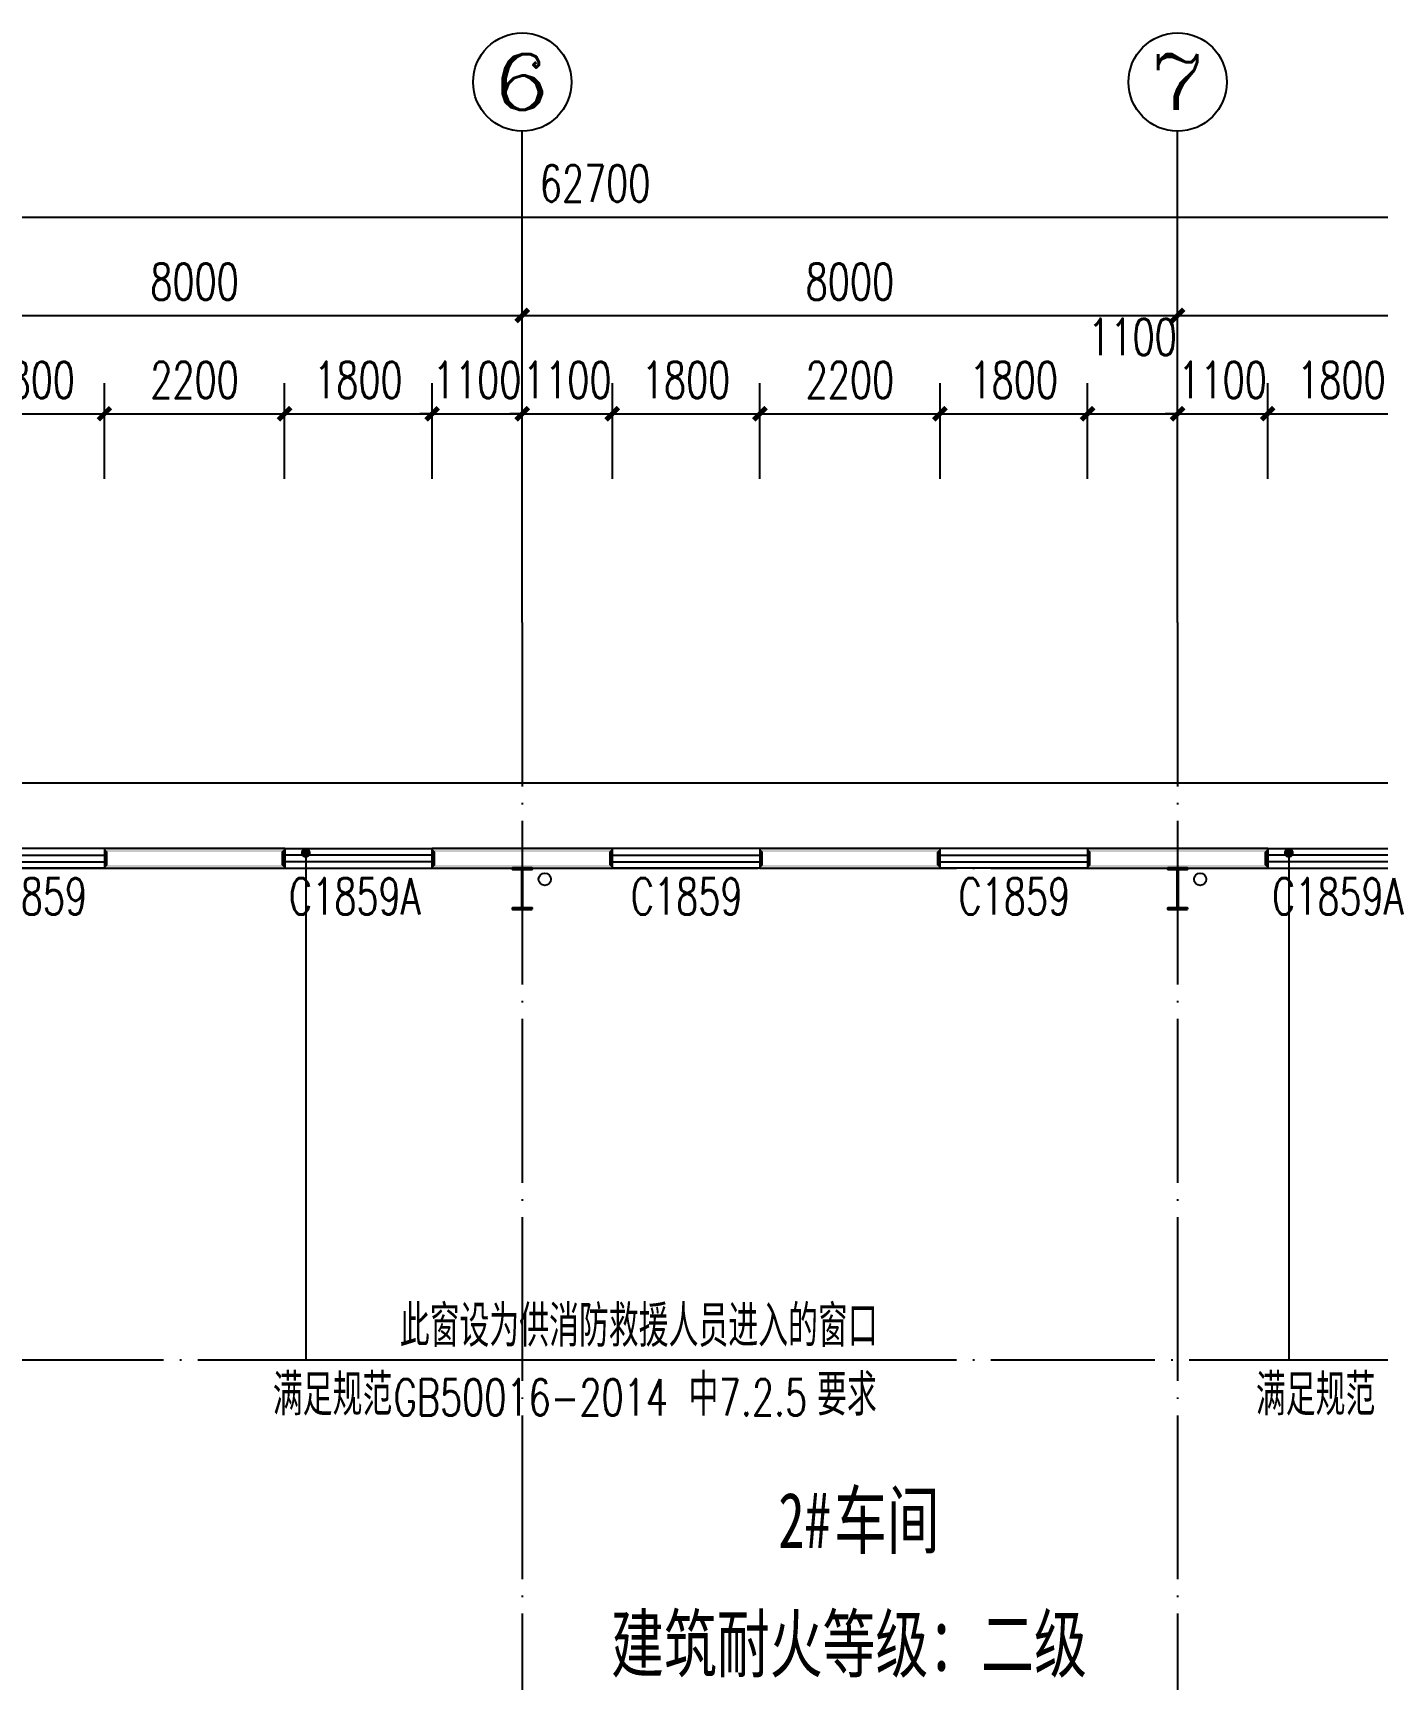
# Model space of a CAD drawing. Header units: millimetres. Extents: x 4279522 to 4437387, y 18981343 to 19528009.
# Drawn here: x 4373069 to 4389477, y 19364905 to 19385005 of the extents above; entities that cross this region are included whole.
import ezdxf
from ezdxf.enums import TextEntityAlignment as Align

# ---------------------------------------------------------------- set-up
doc = ezdxf.new("R2010")
doc.units = ezdxf.units.MM
doc.header["$LTSCALE"] = 1000
doc.header["$MEASUREMENT"] = 0
doc.linetypes.add('DOTE', pattern=[2.42, 2, -0.2, 0.02, -0.2])
doc.layers.get('Defpoints').update_dxf_attribs({"color": 1})
for name, color, linetype in [('AXIS_TEXT', 7, 'Continuous'), ('AXIS_外部', 171, 'Continuous'), ('DIM_LEAD', 145, 'Continuous'), ('DOTE', 250, 'DOTE'), ('GROUND', 150, 'Continuous'), ('PUB_DIM', 161, 'Continuous'), ('PUB_TEXT', 7, 'Continuous'), ('PUB_WALL', 9, 'Continuous'), ('VPIPE-雨水', 4, 'Continuous'), ('WALL', 9, 'Continuous'), ('WINDOW', 140, 'Continuous'), ('WINDOW_TEXT', 7, 'Continuous')]:
    doc.layers.add(name, color=color, linetype=linetype)
doc.layers.add('Pkpm_柱子', color=3, linetype='Continuous', lineweight=35)
doc.styles.add('_TCH_AXIS', font='COMPLEX', dxfattribs={"bigfont": 'GBCBIG'})
doc.styles.add('_TCH_DIM', font='SIMPLEX', dxfattribs={"bigfont": 'GBCBIG'})
doc.styles.add('_TCH_DIM_T3', font='SIMPLEX', dxfattribs={"width": 0.705882, "bigfont": 'GBCBIG'})
doc.styles.add('_TCH_WINDOW', font='SIMPLEX', dxfattribs={"height": 3.5, "bigfont": 'GBCBIG'})
doc.styles.add('COMPLEX', font='COMPLEX')
doc.styles.add('HT', font='simhei.ttf', dxfattribs={"width": 0.7})
doc.dimstyles.new('_TCH_ARCH&&150', dxfattribs={"dimtxt": 446.25, "dimasz": 150, "dimexe": 375, "dimexo": 450, "dimgap": 189.375, "dimtad": 1, "dimdec": 0, "dimzin": 0, "dimdsep": 46, "dimtxsty": '_TCH_DIM_T3', "dimblk": 'ARCHTICK', "dimcen": 0.09, "dimclrt": 7, "dimazin": 2, "dimtfac": 1, "dimtdec": 0, "dimtix": 1, "dimtmove": 2, "dimatfit": 3, "dimfxl": 0, "dimtolj": 1, "dimtzin": 0, "dimarcsym": 0})

# ---------------------------------------------------------------- blocks, each defined once
blk = doc.blocks.new('_ArchTick')
at = {"color": 0, "linetype": 'ByBlock', "const_width": 0.4}
blk.add_lwpolyline([(-0.5, -0.5), (0.5, 0.5)], dxfattribs=at)
blk = doc.blocks.new('*D338')
at = {"layer": 'Defpoints', "color": 0}
for p in [(4389942, 19380355), (4388142, 19379109), (4389942, 19379109)]:
    blk.add_point(p, dxfattribs=at)
at = {"layer": 'PUB_DIM', "color": 0, "lineweight": -2}
for p, q in [((4388142, 19379559), (4388142, 19380730)), ((4389942, 19379559), (4389942, 19380730)), ((4388142, 19380355), (4389942, 19380355))]:
    blk.add_line(p, q, dxfattribs=at)
at = {"layer": 'PUB_DIM', "color": 0, "lineweight": -2, "xscale": 150, "yscale": 150, "zscale": 150, "rotation": 180}
blk.add_blockref('_ArchTick', (4388142, 19380355), dxfattribs=at)
at = {"layer": 'PUB_DIM', "color": 0, "lineweight": -2, "xscale": 150, "yscale": 150, "zscale": 150}
blk.add_blockref('_ArchTick', (4389942, 19380355), dxfattribs=at)
at = {"layer": 'PUB_DIM', "color": 7, "insert": (4389042, 19380767), "char_height": 446.2, "attachment_point": 5, "style": '_TCH_DIM_T3'}
blk.add_mtext('\\A1;1800', dxfattribs=at)
blk = doc.blocks.new('*D339')
at = {"layer": 'Defpoints', "color": 0}
for p in [(4388142, 19380355), (4387042, 19379109), (4388142, 19379109)]:
    blk.add_point(p, dxfattribs=at)
at = {"layer": 'PUB_DIM', "color": 0, "lineweight": -2}
for p, q in [((4387042, 19379559), (4387042, 19380730)), ((4388142, 19379559), (4388142, 19380730)), ((4387042, 19380355), (4386892, 19380355)), ((4387042, 19380355), (4388142, 19380355)), ((4388142, 19380355), (4388292, 19380355))]:
    blk.add_line(p, q, dxfattribs=at)
at = {"layer": 'PUB_DIM', "color": 0, "lineweight": -2, "xscale": 150, "yscale": 150, "zscale": 150}
blk.add_blockref('_ArchTick', (4387042, 19380355), dxfattribs=at)
at = {"layer": 'PUB_DIM', "color": 0, "lineweight": -2, "xscale": 150, "yscale": 150, "zscale": 150, "rotation": 180}
blk.add_blockref('_ArchTick', (4388142, 19380355), dxfattribs=at)
at = {"layer": 'PUB_DIM', "color": 7, "insert": (4387592, 19380767), "char_height": 446.2, "attachment_point": 5, "style": '_TCH_DIM_T3'}
blk.add_mtext('\\A1;1100', dxfattribs=at)
blk = doc.blocks.new('*D340')
at = {"layer": 'Defpoints', "color": 0}
for p in [(4387042, 19380355), (4385942, 19379109), (4387042, 19379109)]:
    blk.add_point(p, dxfattribs=at)
at = {"layer": 'PUB_DIM', "color": 0, "lineweight": -2}
for p, q in [((4385942, 19379559), (4385942, 19380730)), ((4387042, 19379559), (4387042, 19380730)), ((4385942, 19380355), (4387042, 19380355))]:
    blk.add_line(p, q, dxfattribs=at)
at = {"layer": 'PUB_DIM', "color": 0, "lineweight": -2, "xscale": 150, "yscale": 150, "zscale": 150, "rotation": 180}
blk.add_blockref('_ArchTick', (4385942, 19380355), dxfattribs=at)
at = {"layer": 'PUB_DIM', "color": 0, "lineweight": -2, "xscale": 150, "yscale": 150, "zscale": 150}
blk.add_blockref('_ArchTick', (4387042, 19380355), dxfattribs=at)
at = {"layer": 'PUB_DIM', "color": 7, "insert": (4386492, 19381292), "char_height": 446.2, "attachment_point": 5, "style": '_TCH_DIM_T3'}
blk.add_mtext('\\A1;1100', dxfattribs=at)
blk = doc.blocks.new('*D341')
at = {"layer": 'Defpoints', "color": 0}
for p in [(4385942, 19380355), (4384142, 19379109), (4385942, 19379109)]:
    blk.add_point(p, dxfattribs=at)
at = {"layer": 'PUB_DIM', "color": 0, "lineweight": -2}
for p, q in [((4384142, 19379559), (4384142, 19380730)), ((4385942, 19379559), (4385942, 19380730)), ((4384142, 19380355), (4385942, 19380355))]:
    blk.add_line(p, q, dxfattribs=at)
at = {"layer": 'PUB_DIM', "color": 0, "lineweight": -2, "xscale": 150, "yscale": 150, "zscale": 150, "rotation": 180}
blk.add_blockref('_ArchTick', (4384142, 19380355), dxfattribs=at)
at = {"layer": 'PUB_DIM', "color": 0, "lineweight": -2, "xscale": 150, "yscale": 150, "zscale": 150}
blk.add_blockref('_ArchTick', (4385942, 19380355), dxfattribs=at)
at = {"layer": 'PUB_DIM', "color": 7, "insert": (4385042, 19380767), "char_height": 446.2, "attachment_point": 5, "style": '_TCH_DIM_T3'}
blk.add_mtext('\\A1;1800', dxfattribs=at)
blk = doc.blocks.new('*D342')
at = {"layer": 'Defpoints', "color": 0}
for p in [(4384142, 19380355), (4381942, 19379109), (4384142, 19379109)]:
    blk.add_point(p, dxfattribs=at)
at = {"layer": 'PUB_DIM', "color": 0, "lineweight": -2}
for p, q in [((4381942, 19379559), (4381942, 19380730)), ((4384142, 19379559), (4384142, 19380730)), ((4381942, 19380355), (4384142, 19380355))]:
    blk.add_line(p, q, dxfattribs=at)
at = {"layer": 'PUB_DIM', "color": 0, "lineweight": -2, "xscale": 150, "yscale": 150, "zscale": 150, "rotation": 180}
blk.add_blockref('_ArchTick', (4381942, 19380355), dxfattribs=at)
at = {"layer": 'PUB_DIM', "color": 0, "lineweight": -2, "xscale": 150, "yscale": 150, "zscale": 150}
blk.add_blockref('_ArchTick', (4384142, 19380355), dxfattribs=at)
at = {"layer": 'PUB_DIM', "color": 7, "insert": (4383042, 19380767), "char_height": 446.2, "attachment_point": 5, "style": '_TCH_DIM_T3'}
blk.add_mtext('\\A1;2200', dxfattribs=at)
blk = doc.blocks.new('*D343')
at = {"layer": 'Defpoints', "color": 0}
for p in [(4381942, 19380355), (4380142, 19379109), (4381942, 19379109)]:
    blk.add_point(p, dxfattribs=at)
at = {"layer": 'PUB_DIM', "color": 0, "lineweight": -2}
for p, q in [((4380142, 19379559), (4380142, 19380730)), ((4381942, 19379559), (4381942, 19380730)), ((4380142, 19380355), (4381942, 19380355))]:
    blk.add_line(p, q, dxfattribs=at)
at = {"layer": 'PUB_DIM', "color": 0, "lineweight": -2, "xscale": 150, "yscale": 150, "zscale": 150, "rotation": 180}
blk.add_blockref('_ArchTick', (4380142, 19380355), dxfattribs=at)
at = {"layer": 'PUB_DIM', "color": 0, "lineweight": -2, "xscale": 150, "yscale": 150, "zscale": 150}
blk.add_blockref('_ArchTick', (4381942, 19380355), dxfattribs=at)
at = {"layer": 'PUB_DIM', "color": 7, "insert": (4381042, 19380767), "char_height": 446.2, "attachment_point": 5, "style": '_TCH_DIM_T3'}
blk.add_mtext('\\A1;1800', dxfattribs=at)
blk = doc.blocks.new('*D344')
at = {"layer": 'Defpoints', "color": 0}
for p in [(4380142, 19380355), (4379042, 19379109), (4380142, 19379109)]:
    blk.add_point(p, dxfattribs=at)
at = {"layer": 'PUB_DIM', "color": 0, "lineweight": -2}
for p, q in [((4379042, 19379559), (4379042, 19380730)), ((4380142, 19379559), (4380142, 19380730)), ((4379042, 19380355), (4378892, 19380355)), ((4379042, 19380355), (4380142, 19380355)), ((4380142, 19380355), (4380292, 19380355))]:
    blk.add_line(p, q, dxfattribs=at)
at = {"layer": 'PUB_DIM', "color": 0, "lineweight": -2, "xscale": 150, "yscale": 150, "zscale": 150}
blk.add_blockref('_ArchTick', (4379042, 19380355), dxfattribs=at)
at = {"layer": 'PUB_DIM', "color": 0, "lineweight": -2, "xscale": 150, "yscale": 150, "zscale": 150, "rotation": 180}
blk.add_blockref('_ArchTick', (4380142, 19380355), dxfattribs=at)
at = {"layer": 'PUB_DIM', "color": 7, "insert": (4379592, 19380767), "char_height": 446.2, "attachment_point": 5, "style": '_TCH_DIM_T3'}
blk.add_mtext('\\A1;1100', dxfattribs=at)
blk = doc.blocks.new('*D345')
at = {"layer": 'Defpoints', "color": 0}
for p in [(4379042, 19380355), (4377942, 19379109), (4379042, 19379109)]:
    blk.add_point(p, dxfattribs=at)
at = {"layer": 'PUB_DIM', "color": 0, "lineweight": -2}
for p, q in [((4377942, 19379559), (4377942, 19380730)), ((4379042, 19379559), (4379042, 19380730)), ((4377942, 19380355), (4377792, 19380355)), ((4377942, 19380355), (4379042, 19380355)), ((4379042, 19380355), (4379192, 19380355))]:
    blk.add_line(p, q, dxfattribs=at)
at = {"layer": 'PUB_DIM', "color": 0, "lineweight": -2, "xscale": 150, "yscale": 150, "zscale": 150}
blk.add_blockref('_ArchTick', (4377942, 19380355), dxfattribs=at)
at = {"layer": 'PUB_DIM', "color": 0, "lineweight": -2, "xscale": 150, "yscale": 150, "zscale": 150, "rotation": 180}
blk.add_blockref('_ArchTick', (4379042, 19380355), dxfattribs=at)
at = {"layer": 'PUB_DIM', "color": 7, "insert": (4378492, 19380767), "char_height": 446.2, "attachment_point": 5, "style": '_TCH_DIM_T3'}
blk.add_mtext('\\A1;1100', dxfattribs=at)
blk = doc.blocks.new('*D346')
at = {"layer": 'Defpoints', "color": 0}
for p in [(4377942, 19380355), (4376142, 19379109), (4377942, 19379109)]:
    blk.add_point(p, dxfattribs=at)
at = {"layer": 'PUB_DIM', "color": 0, "lineweight": -2}
for p, q in [((4376142, 19379559), (4376142, 19380730)), ((4377942, 19379559), (4377942, 19380730)), ((4376142, 19380355), (4377942, 19380355))]:
    blk.add_line(p, q, dxfattribs=at)
at = {"layer": 'PUB_DIM', "color": 0, "lineweight": -2, "xscale": 150, "yscale": 150, "zscale": 150, "rotation": 180}
blk.add_blockref('_ArchTick', (4376142, 19380355), dxfattribs=at)
at = {"layer": 'PUB_DIM', "color": 0, "lineweight": -2, "xscale": 150, "yscale": 150, "zscale": 150}
blk.add_blockref('_ArchTick', (4377942, 19380355), dxfattribs=at)
at = {"layer": 'PUB_DIM', "color": 7, "insert": (4377042, 19380767), "char_height": 446.2, "attachment_point": 5, "style": '_TCH_DIM_T3'}
blk.add_mtext('\\A1;1800', dxfattribs=at)
blk = doc.blocks.new('*D347')
at = {"layer": 'Defpoints', "color": 0}
for p in [(4376142, 19380355), (4373942, 19379109), (4376142, 19379109)]:
    blk.add_point(p, dxfattribs=at)
at = {"layer": 'PUB_DIM', "color": 0, "lineweight": -2}
for p, q in [((4373942, 19379559), (4373942, 19380730)), ((4376142, 19379559), (4376142, 19380730)), ((4373942, 19380355), (4376142, 19380355))]:
    blk.add_line(p, q, dxfattribs=at)
at = {"layer": 'PUB_DIM', "color": 0, "lineweight": -2, "xscale": 150, "yscale": 150, "zscale": 150, "rotation": 180}
blk.add_blockref('_ArchTick', (4373942, 19380355), dxfattribs=at)
at = {"layer": 'PUB_DIM', "color": 0, "lineweight": -2, "xscale": 150, "yscale": 150, "zscale": 150}
blk.add_blockref('_ArchTick', (4376142, 19380355), dxfattribs=at)
at = {"layer": 'PUB_DIM', "color": 7, "insert": (4375042, 19380767), "char_height": 446.2, "attachment_point": 5, "style": '_TCH_DIM_T3'}
blk.add_mtext('\\A1;2200', dxfattribs=at)
blk = doc.blocks.new('*D348')
at = {"layer": 'Defpoints', "color": 0}
for p in [(4373942, 19380355), (4372142, 19379109), (4373942, 19379109)]:
    blk.add_point(p, dxfattribs=at)
at = {"layer": 'PUB_DIM', "color": 0, "lineweight": -2}
for p, q in [((4372142, 19379559), (4372142, 19380730)), ((4373942, 19379559), (4373942, 19380730)), ((4372142, 19380355), (4373942, 19380355))]:
    blk.add_line(p, q, dxfattribs=at)
at = {"layer": 'PUB_DIM', "color": 0, "lineweight": -2, "xscale": 150, "yscale": 150, "zscale": 150, "rotation": 180}
blk.add_blockref('_ArchTick', (4372142, 19380355), dxfattribs=at)
at = {"layer": 'PUB_DIM', "color": 0, "lineweight": -2, "xscale": 150, "yscale": 150, "zscale": 150}
blk.add_blockref('_ArchTick', (4373942, 19380355), dxfattribs=at)
at = {"layer": 'PUB_DIM', "color": 7, "insert": (4373042, 19380767), "char_height": 446.2, "attachment_point": 5, "style": '_TCH_DIM_T3'}
blk.add_mtext('\\A1;1800', dxfattribs=at)
blk = doc.blocks.new('*D370')
at = {"layer": 'AXIS_外部', "color": 0, "lineweight": -2}
for p, q in [((4371042, 19378255), (4371042, 19381930)), ((4379042, 19378255), (4379042, 19381930)), ((4371042, 19381555), (4379042, 19381555))]:
    blk.add_line(p, q, dxfattribs=at)
at = {"layer": 'Defpoints', "color": 0}
for p in [(4379042, 19381555), (4371042, 19377805), (4379042, 19377805)]:
    blk.add_point(p, dxfattribs=at)
at = {"layer": 'AXIS_外部', "color": 0, "lineweight": -2, "xscale": 150, "yscale": 150, "zscale": 150, "rotation": 180}
blk.add_blockref('_ArchTick', (4371042, 19381555), dxfattribs=at)
at = {"layer": 'AXIS_外部', "color": 0, "lineweight": -2, "xscale": 150, "yscale": 150, "zscale": 150}
blk.add_blockref('_ArchTick', (4379042, 19381555), dxfattribs=at)
at = {"layer": 'AXIS_外部', "color": 7, "insert": (4375042, 19381967), "char_height": 446.2, "attachment_point": 5, "style": '_TCH_DIM_T3'}
blk.add_mtext('\\A1;8000', dxfattribs=at)
blk = doc.blocks.new('*D371')
at = {"layer": 'AXIS_外部', "color": 0, "lineweight": -2}
for p, q in [((4379042, 19378255), (4379042, 19381930)), ((4387042, 19378255), (4387042, 19381930)), ((4379042, 19381555), (4387042, 19381555))]:
    blk.add_line(p, q, dxfattribs=at)
at = {"layer": 'Defpoints', "color": 0}
for p in [(4387042, 19381555), (4379042, 19377805), (4387042, 19377805)]:
    blk.add_point(p, dxfattribs=at)
at = {"layer": 'AXIS_外部', "color": 0, "lineweight": -2, "xscale": 150, "yscale": 150, "zscale": 150, "rotation": 180}
blk.add_blockref('_ArchTick', (4379042, 19381555), dxfattribs=at)
at = {"layer": 'AXIS_外部', "color": 0, "lineweight": -2, "xscale": 150, "yscale": 150, "zscale": 150}
blk.add_blockref('_ArchTick', (4387042, 19381555), dxfattribs=at)
at = {"layer": 'AXIS_外部', "color": 7, "insert": (4383042, 19381967), "char_height": 446.2, "attachment_point": 5, "style": '_TCH_DIM_T3'}
blk.add_mtext('\\A1;8000', dxfattribs=at)
blk = doc.blocks.new('*D372')
at = {"layer": 'AXIS_外部', "color": 0, "lineweight": -2}
for p, q in [((4387042, 19378255), (4387042, 19381930)), ((4395042, 19378255), (4395042, 19381930)), ((4387042, 19381555), (4395042, 19381555))]:
    blk.add_line(p, q, dxfattribs=at)
at = {"layer": 'Defpoints', "color": 0}
for p in [(4395042, 19381555), (4387042, 19377805), (4395042, 19377805)]:
    blk.add_point(p, dxfattribs=at)
at = {"layer": 'AXIS_外部', "color": 0, "lineweight": -2, "xscale": 150, "yscale": 150, "zscale": 150, "rotation": 180}
blk.add_blockref('_ArchTick', (4387042, 19381555), dxfattribs=at)
at = {"layer": 'AXIS_外部', "color": 0, "lineweight": -2, "xscale": 150, "yscale": 150, "zscale": 150}
blk.add_blockref('_ArchTick', (4395042, 19381555), dxfattribs=at)
at = {"layer": 'AXIS_外部', "color": 7, "insert": (4391042, 19381967), "char_height": 446.2, "attachment_point": 5, "style": '_TCH_DIM_T3'}
blk.add_mtext('\\A1;8000', dxfattribs=at)
blk = doc.blocks.new('*D376')
at = {"layer": 'AXIS_外部', "color": 0, "lineweight": -2}
for p, q in [((4348582, 19378255), (4348582, 19383130)), ((4411282, 19378255), (4411282, 19383130)), ((4348582, 19382755), (4411282, 19382755))]:
    blk.add_line(p, q, dxfattribs=at)
at = {"layer": 'Defpoints', "color": 0}
for p in [(4411282, 19382755), (4348582, 19377805), (4411282, 19377805)]:
    blk.add_point(p, dxfattribs=at)
at = {"layer": 'AXIS_外部', "color": 0, "lineweight": -2, "xscale": 150, "yscale": 150, "zscale": 150, "rotation": 180}
blk.add_blockref('_ArchTick', (4348582, 19382755), dxfattribs=at)
at = {"layer": 'AXIS_外部', "color": 0, "lineweight": -2, "xscale": 150, "yscale": 150, "zscale": 150}
blk.add_blockref('_ArchTick', (4411282, 19382755), dxfattribs=at)
at = {"layer": 'AXIS_外部', "color": 7, "insert": (4379932, 19383167), "char_height": 446.2, "attachment_point": 5, "style": '_TCH_DIM_T3'}
blk.add_mtext('\\A1;62700', dxfattribs=at)
blk = doc.blocks.new('$WINLIB2D$00000001')
for p, q in [((-0.5, 0.5), (0.5, 0.5)), ((-0.5, 0.5), (-0.5, -0.5)), ((0.5, -0.5), (0.5, 0.5)), ((0.5, 0.167), (-0.5, 0.167)), ((0.5, -0.167), (-0.5, -0.167)), ((-0.5, -0.5), (0.5, -0.5))]:
    blk.add_line(p, q)
blk = doc.blocks.new('_AXISO')
blk.add_circle((0, 0), 0.5)
at = {"layer": 'AXIS_TEXT', "style": 'COMPLEX', "width": 1.041667}
blk.add_attdef('A', text='', height=0.56, dxfattribs=at).set_placement((-0.25, -0.28), (0.25, -0.28), align=Align.FIT)

msp = doc.modelspace()

# ---------------------------------------------------------------- hatches: boundary and pattern name
at = {"layer": 'Pkpm_柱子'}
for points in [[(4379162.2, 19374304.9), (4379162.2, 19374316.9), (4379047.2, 19374316.9), (4379047.2, 19374792.9), (4379162.2, 19374792.9), (4379162.2, 19374804.9), (4378922.2, 19374804.9), (4378922.2, 19374792.9), (4379037.2, 19374792.9), (4379037.2, 19374316.9), (4378922.2, 19374316.9), (4378922.2, 19374304.9)], [(4387162.2, 19374304.9), (4387162.2, 19374316.9), (4387047.2, 19374316.9), (4387047.2, 19374792.9), (4387162.2, 19374792.9), (4387162.2, 19374804.9), (4386922.2, 19374804.9), (4386922.2, 19374792.9), (4387037.2, 19374792.9), (4387037.2, 19374316.9), (4386922.2, 19374316.9), (4386922.2, 19374304.9)]]:
    msp.add_hatch(color=256, dxfattribs=at).paths.add_polyline_path(points)
at = {"layer": 'PUB_WALL'}
for points in [[(4376142.2, 19375044.9), (4373942.2, 19375044.9), (4373982.2, 19375004.9), (4376102.2, 19375004.9)], [(4373942.2, 19375044.9), (4373942.2, 19374804.9), (4373982.2, 19374844.9), (4373982.2, 19375004.9)], [(4376142.2, 19374804.9), (4376142.2, 19375044.9), (4376102.2, 19375004.9), (4376102.2, 19374844.9)], [(4380142.2, 19375044.9), (4377942.2, 19375044.9), (4377982.2, 19375004.9), (4380102.2, 19375004.9)], [(4377942.2, 19375044.9), (4377942.2, 19374804.9), (4377982.2, 19374844.9), (4377982.2, 19375004.9)], [(4380142.2, 19374804.9), (4380142.2, 19375044.9), (4380102.2, 19375004.9), (4380102.2, 19374844.9)], [(4384142.2, 19375044.9), (4381942.2, 19375044.9), (4381982.2, 19375004.9), (4384102.2, 19375004.9)], [(4381942.2, 19375044.9), (4381942.2, 19374804.9), (4381982.2, 19374844.9), (4381982.2, 19375004.9)], [(4384142.2, 19374804.9), (4384142.2, 19375044.9), (4384102.2, 19375004.9), (4384102.2, 19374844.9)], [(4388142.2, 19375044.9), (4385942.2, 19375044.9), (4385982.2, 19375004.9), (4388102.2, 19375004.9)], [(4385942.2, 19375044.9), (4385942.2, 19374804.9), (4385982.2, 19374844.9), (4385982.2, 19375004.9)], [(4388142.2, 19374804.9), (4388142.2, 19375044.9), (4388102.2, 19375004.9), (4388102.2, 19374844.9)], [(4373942.2, 19374804.9), (4376142.2, 19374804.9), (4376102.2, 19374844.9), (4373982.2, 19374844.9)], [(4377942.2, 19374804.9), (4380142.2, 19374804.9), (4380102.2, 19374844.9), (4377982.2, 19374844.9)], [(4381942.2, 19374804.9), (4384142.2, 19374804.9), (4384102.2, 19374844.9), (4381982.2, 19374844.9)], [(4385942.2, 19374804.9), (4388142.2, 19374804.9), (4388102.2, 19374844.9), (4385982.2, 19374844.9)]]:
    msp.add_hatch(color=256, dxfattribs=at).paths.add_polyline_path(points)

# ---------------------------------------------------------------- linework, layer by layer
at = {"layer": 'AXIS_外部'}
for p, q in [((4379042.2, 19377804.9), (4379042.2, 19383804.9)), ((4387042.2, 19377804.9), (4387042.2, 19383804.9))]:
    msp.add_line(p, q, dxfattribs=at)
at = {"layer": 'DIM_LEAD'}
for p, q in [((4376399.7, 19374993.2), (4376399.7, 19368804.9)), ((4388399.7, 19374993.2), (4388399.7, 19368804.9)), ((4376399.7, 19368804.9), (4383322.1, 19368804.9)), ((4388399.7, 19368804.9), (4395322.1, 19368804.9))]:
    msp.add_line(p, q, dxfattribs=at)
at = {"layer": 'DIM_LEAD', "const_width": 60}
for points in [[(4376399.7, 19375023.2, 1), (4376399.7, 19374963.2, 1)], [(4388399.7, 19375023.2, 1), (4388399.7, 19374963.2, 1)]]:
    msp.add_lwpolyline(points, format="xyb", close=True, dxfattribs=at)
at = {"layer": 'DOTE'}
for p, q in [((4379042.2, 19377804.9), (4379042.2, 19353804.9)), ((4387042.2, 19377804.9), (4387042.2, 19353804.9)), ((4346042.2, 19374804.9), (4414042.2, 19374804.9)), ((4346042.2, 19368804.9), (4414042.2, 19368804.9))]:
    msp.add_line(p, q, dxfattribs=at)
at = {"layer": 'GROUND'}
msp.add_lwpolyline([(4395042.2, 19375844.9), (4371042.2, 19375844.9)], dxfattribs=at)
at = {"layer": 'Pkpm_柱子'}
for points in [[(4379162.2, 19374304.9), (4379162.2, 19374316.9), (4379047.2, 19374316.9), (4379047.2, 19374792.9), (4379162.2, 19374792.9), (4379162.2, 19374804.9), (4378922.2, 19374804.9), (4378922.2, 19374792.9), (4379037.2, 19374792.9), (4379037.2, 19374316.9), (4378922.2, 19374316.9), (4378922.2, 19374304.9)], [(4387162.2, 19374304.9), (4387162.2, 19374316.9), (4387047.2, 19374316.9), (4387047.2, 19374792.9), (4387162.2, 19374792.9), (4387162.2, 19374804.9), (4386922.2, 19374804.9), (4386922.2, 19374792.9), (4387037.2, 19374792.9), (4387037.2, 19374316.9), (4386922.2, 19374316.9), (4386922.2, 19374304.9)]]:
    msp.add_lwpolyline(points, close=True, dxfattribs=at)
at = {"layer": 'VPIPE-雨水', "linetype": 'Continuous'}
for centre in [(4379317.5, 19374670.6), (4387317.5, 19374670.6)]:
    msp.add_circle(centre, 75, dxfattribs=at)
at = {"layer": 'WALL'}
for p, q in [((4376142.2, 19375044.9), (4373942.2, 19375044.9)), ((4373942.2, 19375044.9), (4373942.2, 19374804.9)), ((4376142.2, 19374804.9), (4376142.2, 19375044.9)), ((4380142.2, 19375044.9), (4377942.2, 19375044.9)), ((4377942.2, 19375044.9), (4377942.2, 19374804.9)), ((4380142.2, 19374804.9), (4380142.2, 19375044.9)), ((4384142.2, 19375044.9), (4381942.2, 19375044.9)), ((4381942.2, 19375044.9), (4381942.2, 19374804.9)), ((4384142.2, 19374804.9), (4384142.2, 19375044.9)), ((4388142.2, 19375044.9), (4385942.2, 19375044.9)), ((4385942.2, 19375044.9), (4385942.2, 19374804.9)), ((4388142.2, 19374804.9), (4388142.2, 19375044.9)), ((4373942.2, 19374804.9), (4376142.2, 19374804.9)), ((4377942.2, 19374804.9), (4380142.2, 19374804.9)), ((4381942.2, 19374804.9), (4384142.2, 19374804.9)), ((4385942.2, 19374804.9), (4388142.2, 19374804.9))]:
    msp.add_line(p, q, dxfattribs=at)

# ---------------------------------------------------------------- block references
at = {"layer": 'AXIS_外部'}
ref = msp.add_blockref('_AXISO', (4379042.2, 19384404.9), dxfattribs=dict(at, xscale=1200, yscale=1200, zscale=1200))
ref.add_attrib('A', '6', dxfattribs={"layer": 'AXIS_TEXT', "height": 678.8, "style": '_TCH_AXIS', "width": 1.5}).set_placement((4378702.8, 19384065.5), (4379381.6, 19384065.5), align=Align.FIT)
ref = msp.add_blockref('_AXISO', (4387042.2, 19384404.9), dxfattribs=dict(at, xscale=1200, yscale=1200, zscale=1200))
ref.add_attrib('A', '7', dxfattribs={"layer": 'AXIS_TEXT', "height": 678.8, "style": '_TCH_AXIS', "width": 1.5}).set_placement((4386702.8, 19384065.5), (4387381.6, 19384065.5), align=Align.FIT)
at = {"layer": 'WINDOW'}
ref = msp.add_blockref('$WINLIB2D$00000001', (4373042.2, 19374924.9), dxfattribs=dict(at, xscale=-1800, yscale=240, zscale=-1800))
ref.add_attrib('A', 'C1859', (4372367.2, 19374239.3), dxfattribs={"layer": 'WINDOW_TEXT', "height": 446.25, "style": '_TCH_WINDOW', "width": 0.705882})
ref = msp.add_blockref('$WINLIB2D$00000001', (4377042.2, 19374924.9), dxfattribs=dict(at, xscale=1800, yscale=240, zscale=1800))
ref.add_attrib('A', 'C1859A', (4376194.7, 19374239.3), dxfattribs={"layer": 'WINDOW_TEXT', "height": 446.25, "style": '_TCH_WINDOW', "width": 0.705882})
ref = msp.add_blockref('$WINLIB2D$00000001', (4381042.2, 19374924.9), dxfattribs=dict(at, xscale=-1800, yscale=240, zscale=-1800))
ref.add_attrib('A', 'C1859', (4380367.2, 19374239.3), dxfattribs={"layer": 'WINDOW_TEXT', "height": 446.25, "style": '_TCH_WINDOW', "width": 0.705882})
ref = msp.add_blockref('$WINLIB2D$00000001', (4385042.2, 19374924.9), dxfattribs=dict(at, xscale=-1800, yscale=240, zscale=-1800))
ref.add_attrib('A', 'C1859', (4384367.2, 19374239.3), dxfattribs={"layer": 'WINDOW_TEXT', "height": 446.25, "style": '_TCH_WINDOW', "width": 0.705882})
ref = msp.add_blockref('$WINLIB2D$00000001', (4389042.2, 19374924.9), dxfattribs=dict(at, xscale=1800, yscale=240, zscale=1800))
ref.add_attrib('A', 'C1859A', (4388194.7, 19374239.3), dxfattribs={"layer": 'WINDOW_TEXT', "height": 446.25, "style": '_TCH_WINDOW', "width": 0.705882})

# ---------------------------------------------------------------- texts
at = {"layer": 'PUB_TEXT', "style": '_TCH_DIM'}
for s, height, p in [('此窗设为供消防救援人员进入的窗口', 506.383, (4377547.1, 19368962.4)), ('满足规范', 506.38, (4375997.6, 19368122.4)), ('中', 506.4, (4381072.1, 19368122.4)), ('要求', 506.38, (4382640.7, 19368122.4)), ('满足规范', 506.38, (4387997.6, 19368122.4))]:
    msp.add_text(s, height=height, dxfattribs=at).set_placement(p)
at = {"layer": 'PUB_TEXT'}
for s, height, style, width, p in [('GB50016-2014', 446.25, '_TCH_DIM', 0.705882, (4377472.1, 19368122.4)), ('7.2.5', 446.25, '_TCH_DIM', 0.705882, (4381440.7, 19368122.4)), ('2#', 675.95, 'HT', 0.7, (4382167.3, 19366507.4)), ('车间', 675.95, 'HT', 0.7, (4382847.8, 19366507.4)), ('建筑耐火等级：二级', 675.95, 'HT', 0.7, (4380126.2, 19364997.5))]:
    msp.add_text(s, height=height, dxfattribs=dict(at, style=style, width=width)).set_placement(p)

# ---------------------------------------------------------------- dimensions: what is measured, and where the dimension line sits
at = {"layer": 'AXIS_外部'}
for p1, p2, distance, picture, middle in [((4348582.2, 19377804.9), (4411282.2, 19377804.9), 4950, '*D376', (4379932.2, 19383167.4)), ((4371042.2, 19377804.9), (4379042.2, 19377804.9), 3750, '*D370', (4375042.2, 19381967.4)), ((4379042.2, 19377804.9), (4387042.2, 19377804.9), 3750, '*D371', (4383042.2, 19381967.4)), ((4387042.2, 19377804.9), (4395042.2, 19377804.9), 3750, '*D372', (4391042.2, 19381967.4))]:
    dim = msp.add_aligned_dim(p1=p1, p2=p2, distance=distance, dimstyle='_TCH_ARCH&&150', dxfattribs=at)
    dim.commit()
    dim.dimension.update_dxf_attribs({"geometry": picture, "text_midpoint": middle})
at = {"layer": 'PUB_DIM'}
dim = msp.add_linear_dim(base=(4387042.2, 19380354.9), p1=(4385942.2, 19379109.1), p2=(4387042.2, 19379109.1), angle=0, dimstyle='_TCH_ARCH&&150', dxfattribs=at)
dim.commit()
dim.dimension.update_dxf_attribs({"geometry": '*D340', "text_midpoint": (4386492.2, 19381292.4), "dimtype": 129})
for p1, p2, picture, middle in [((4372142.2, 19379109.1), (4373942.2, 19379109.1), '*D348', (4373042.2, 19380767.4)), ((4373942.2, 19379109.1), (4376142.2, 19379109.1), '*D347', (4375042.2, 19380767.4)), ((4376142.2, 19379109.1), (4377942.2, 19379109.1), '*D346', (4377042.2, 19380767.4)), ((4377942.2, 19379109.1), (4379042.2, 19379109.1), '*D345', (4378492.2, 19380767.4)), ((4379042.2, 19379109.1), (4380142.2, 19379109.1), '*D344', (4379592.2, 19380767.4)), ((4380142.2, 19379109.1), (4381942.2, 19379109.1), '*D343', (4381042.2, 19380767.4)), ((4381942.2, 19379109.1), (4384142.2, 19379109.1), '*D342', (4383042.2, 19380767.4)), ((4384142.2, 19379109.1), (4385942.2, 19379109.1), '*D341', (4385042.2, 19380767.4)), ((4387042.2, 19379109.1), (4388142.2, 19379109.1), '*D339', (4387592.2, 19380767.4)), ((4388142.2, 19379109.1), (4389942.2, 19379109.1), '*D338', (4389042.2, 19380767.4))]:
    dim = msp.add_aligned_dim(p1=p1, p2=p2, distance=1245.8, dimstyle='_TCH_ARCH&&150', dxfattribs=at)
    dim.commit()
    dim.dimension.update_dxf_attribs({"geometry": picture, "text_midpoint": middle})

doc.saveas('drawing.dxf')
